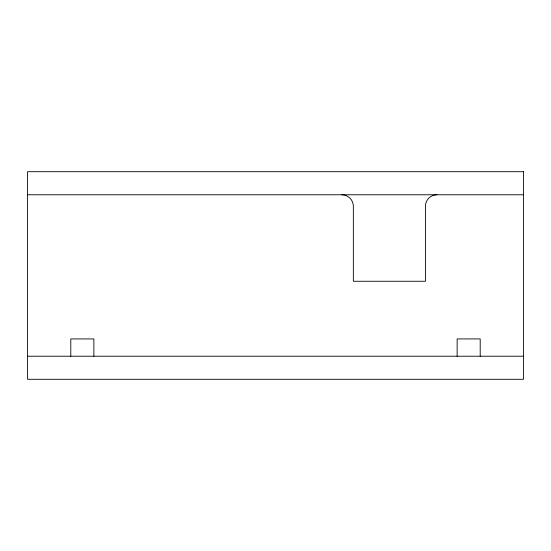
<?xml version="1.0" encoding="UTF-8"?>
<svg xmlns="http://www.w3.org/2000/svg" width="551" height="551" viewBox="0 0 551 551"><rect width="100%" height="100%" fill="white"/><g stroke="black" fill="none" stroke-linecap="round" stroke-linejoin="round"><path stroke-width="0.83" d="M27.55 194.772L523.45 194.772M27.55 356.228L523.45 356.228M480.203 356.228L480.203 338.927L457.137 338.927L457.137 356.228M93.863 356.228L93.863 338.927L70.797 338.927L70.797 356.228M436.957 194.772A11.53 11.53 0 0 0 425.42 206.301L425.42 281.265L353.343 281.265L353.343 206.301A11.53 11.53 0 0 0 341.813 194.772M523.45 171.705L27.55 171.705L27.55 379.295L523.45 379.295L523.45 171.705"/></g></svg>
